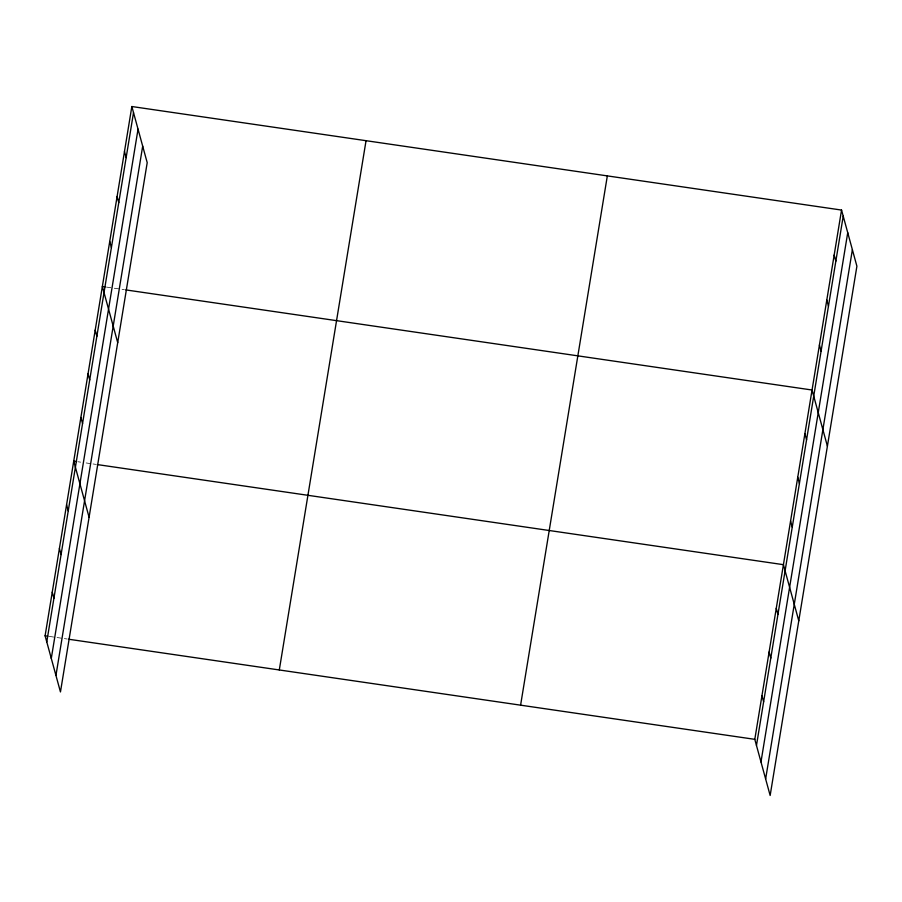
<?xml version="1.0" encoding="UTF-8"?>
<svg xmlns="http://www.w3.org/2000/svg" width="902" height="902" viewBox="0 0 902 902"><rect width="100%" height="100%" fill="white"/><g stroke="black" fill="none" stroke-linecap="round" stroke-linejoin="round"><path stroke-width="0.68" stroke-dasharray="4.51 3.38" d="M106.481 287.084L124.397 289.7M77.865 461.745L80.616 462.151M86.13 462.952L91.632 463.752M93.019 463.955L95.77 464.361M49.238 636.406L63.005 638.413M64.392 638.616L67.143 639.011"/><path stroke-width="1.35" d="M131.85 106.526L147.206 162.664L60.457 691.935L45.1 635.797L131.85 106.526L841.543 210.065L856.9 266.203L770.15 795.474L754.794 739.336L841.543 210.065M46.769 641.92L133.519 112.649M51.29 658.426L138.04 129.155M55.947 675.429L142.685 146.158M279.304 669.961L366.043 140.701M520.601 705.161L607.339 175.901M756.474 745.447L843.212 216.176M760.984 761.953L847.733 232.682M765.64 778.967L852.379 249.696M105.106 286.881L102.354 286.486L117.711 342.625M125.773 289.903L812.048 390.014L827.405 446.152M76.478 461.542L73.727 461.136L89.084 517.274M97.145 464.553L783.421 564.675L798.777 620.813M45.1 635.797L47.851 636.203M68.518 639.214L754.794 739.336M834.17 255.052L835.838 261.163M826.796 300.039L828.464 306.15M819.422 345.026L821.091 351.137M804.888 433.682L806.568 439.793M797.74 477.338L799.409 483.461M790.58 521.006L792.249 527.129M776.261 608.343L777.941 614.454M769.113 651.999L770.782 658.122M761.953 695.668L763.622 701.779M124.476 151.513L126.145 157.636M117.102 196.512L118.771 202.623M109.728 241.499L111.397 247.61M95.195 330.143L96.875 336.266M88.035 373.811L89.715 379.922M80.887 417.479L82.556 423.59M66.568 504.804L68.248 510.927M59.408 548.472L61.088 554.583M52.26 592.14L53.928 598.251"/></g></svg>
